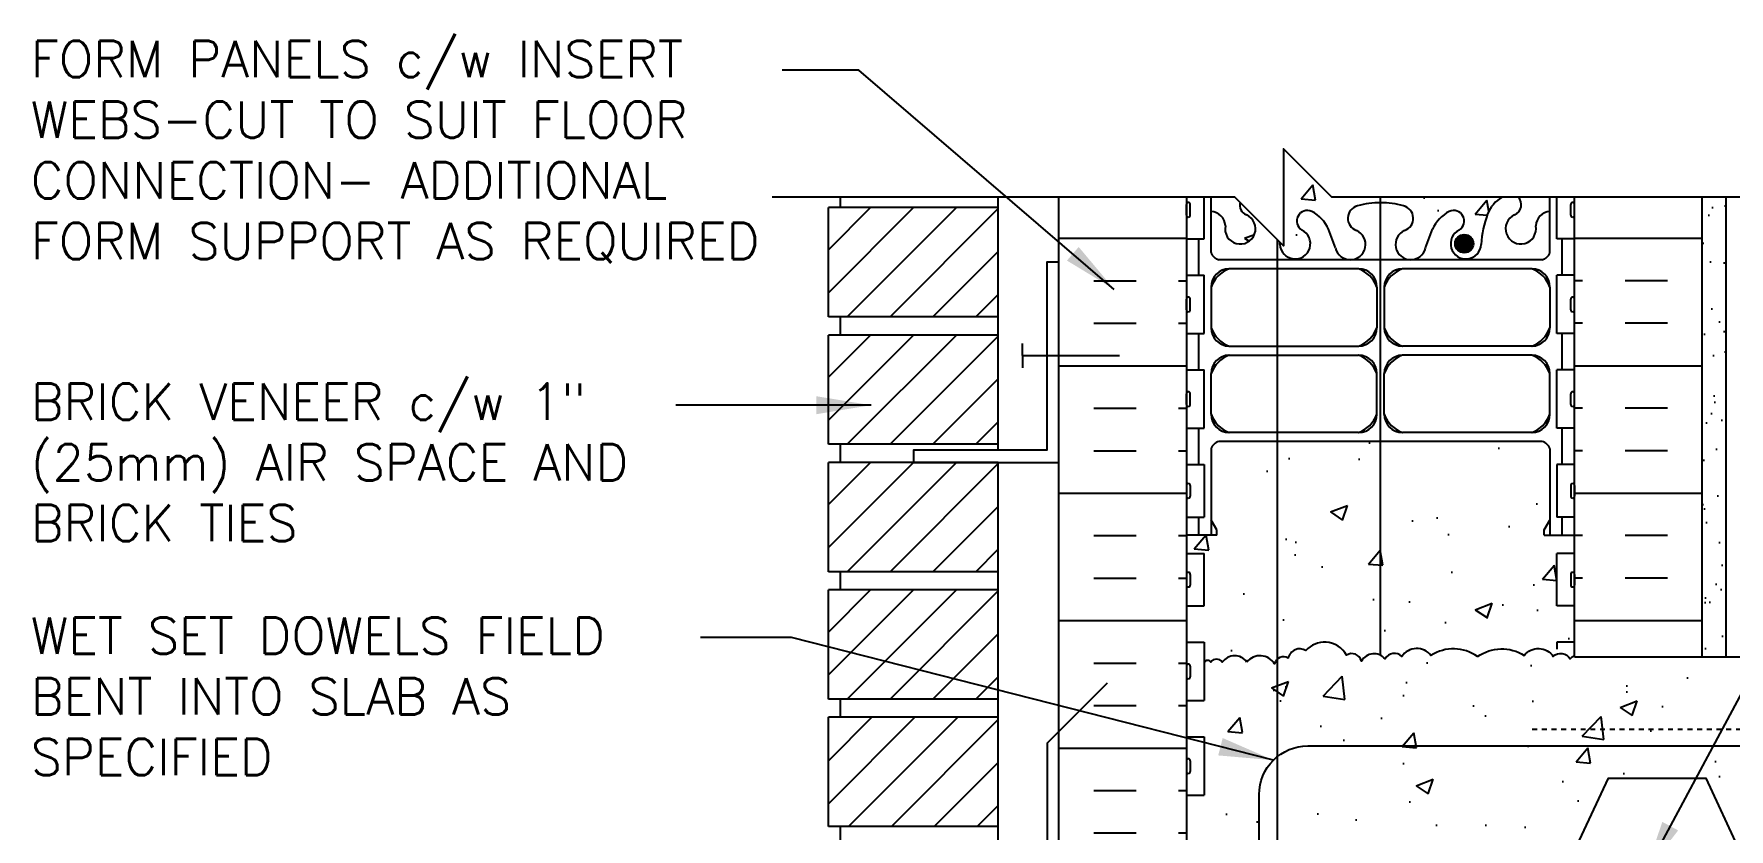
# Model space of a CAD drawing. Header units: inches. Extents: x 168.3 to 220.9, y 161.7 to 230.6.
# Drawn here: x 168.39 to 203.32, y 214.22 to 230.6 of the extents above; entities that cross this region are included whole.
import ezdxf

# ---------------------------------------------------------------- set-up
doc = ezdxf.new("R2010")
doc.units = ezdxf.units.IN
doc.header["$LTSCALE"] = 0.5
doc.header["$MEASUREMENT"] = 0
doc.linetypes.add('HIDDEN2', pattern=[0.1875, 0.125, -0.0625])
for name, color, linetype in [('HATCH', 12, 'Continuous'), ('line25', 2, 'Continuous'), ('LINE3', 3, 'Continuous'), ('LINE50', 5, 'Continuous'), ('LINE9', 9, 'Continuous'), ('TEXT', 4, 'Continuous'), ('Web_Edge', 9, 'Continuous')]:
    doc.layers.add(name, color=color, linetype=linetype)
doc.styles.add('DIM', font='romans.shx', dxfattribs={"width": 0.7})
doc.styles.add('ROMANS', font='romans.shx', dxfattribs={"height": 0.75})
doc.dimstyles.new('ext_12', dxfattribs={"dimscale": 12, "dimtxt": 0.09375, "dimasz": 0.09375, "dimexe": 0.09375, "dimexo": 0.0625, "dimgap": 0.0625, "dimtad": 1, "dimdec": 1, "dimzin": 3, "dimdsep": 46, "dimlunit": 4, "dimtxsty": 'DIM', "dimcen": 0.09, "dimdle": 0.09375, "dimclrt": 4, "dimadec": 0, "dimazin": 0, "dimtfac": 1, "dimtdec": 1, "dimtmove": 2, "dimatfit": 3, "dimfxl": 1, "dimfrac": 2, "dimtolj": 1, "dimtzin": 0, "dimarcsym": 0})
pattern_1 = [(45, (121.02705, 18.4309), (-0.4419417, 0.4419417), [])]

msp = doc.modelspace()

# ---------------------------------------------------------------- hatches: boundary and pattern name
at = {"layer": 'HATCH'}
h = msp.add_hatch(dxfattribs=at)
h.set_pattern_fill('AR-CONC', color=256, scale=0.5)
h.set_pattern_definition([(50, (0, 0), (3.5863, -0.31376), [0.375, -4.125]), (355, (0, 0), (-0.693757, 3.76096), [0.3, -3.3]), (100.4514, (0.299, -0.026), (2.892544, 3.4472), [0.3187, -3.50571]), (46.1842, (0, 1), (5.336207, -0.827596), [0.5625, -6.1875]), (96.6356, (0.4447, 0.931), (4.67331, 4.87059), [0.47805, -5.25857]), (351.1842, (0, 1), (4.67331, 4.87059), [0.45, -4.95]), (21, (0.5, 0.75), (2.984535, -2.013094), [0.375, -4.125]), (326, (0.5, 0.75), (1.216577, 3.62575), [0.3, -3.3]), (71.4514, (0.7487, 0.5822), (4.20111, 1.612656), [0.3187, -3.50571]), (37.5, (0, 0), (0.0607993, 1.6644693), [0, -3.26, 0, -3.35, 0, -3.3125]), (7.5, (0, 0), (1.315348, 1.972059), [0, -1.91, 0, -3.185, 0, -1.2625]), (327.5, (-1.115, 0), (2.669112, -0.1127744), [0, -1.25, 0, -3.9, 0, -5.175]), (317.5, (-1.615, 0), (2.91593, 0.500525), [0, -1.625, 0, -2.59, 0, -3.675])])
h.paths.add_polyline_path([(200.134, 220.275), (199.504, 220.275), (199.504, 220.388), (199.624, 220.588), (199.624, 222.056, 0.268138), (199.463, 222.204), (196.134, 222.204), (196.134, 217.802, -0.10231), (196.23, 217.727, -0.520567), (196.575, 217.776, -0.520567), (197.174, 217.798, -0.310845), (198.134, 217.775, -0.310845), (199.095, 217.798, -0.520567), (199.694, 217.776, -0.520567), (200.039, 217.727, -0.10231), (200.134, 217.802), (200.134, 218.82), (199.769, 218.82), (199.769, 219.9), (200.134, 219.9)])
h.paths.add_polyline_path([(196.134, 222.204), (194.009, 222.204), (194.009, 217.723, -0.33578), (194.234, 217.745, -0.520567), (194.596, 217.9, -0.230831), (195.013, 218.073, -0.258655), (195.435, 217.805, -0.520567), (195.74, 217.684, -0.397108), (196.134, 217.802)])
h.paths.add_polyline_path([(194.009, 222.204), (192.806, 222.204, 0.268156), (192.644, 222.056), (192.644, 220.588), (192.764, 220.388), (192.764, 220.275), (192.134, 220.275), (192.134, 219.9), (192.499, 219.9), (192.499, 218.82), (192.134, 218.82), (192.134, 218.07), (192.499, 218.07), (192.499, 217.652, -0.562908), (192.637, 217.661, -0.520567), (192.874, 217.661, -0.523259), (193.38, 217.663, -0.520567), (193.953, 217.624, -0.157293), (194.009, 217.723)])
h.paths.add_polyline_path([(219.897, 217.773), (200.134, 217.773), (200.134, 217.802, 0.10231), (200.039, 217.727, 0.520567), (199.694, 217.776, 0.520567), (199.095, 217.798, 0.310845), (198.134, 217.775, 0.310845), (197.174, 217.798, 0.520567), (196.575, 217.776, 0.520567), (196.23, 217.727, 0.10231), (196.134, 217.802, 0.397108), (195.74, 217.684, 0.520567), (195.435, 217.805, 0.258655), (195.013, 218.073, 0.230831), (194.596, 217.9, 0.520567), (194.234, 217.745, 0.33578), (194.009, 217.723), (194.009, 213.726), (194.36, 213.726), (194.36, 213.773), (200.134, 213.773), (200.834, 215.273), (202.834, 215.273), (203.533, 213.773), (206.533, 213.773), (207.233, 215.273), (209.233, 215.273), (209.932, 213.773), (212.932, 213.773), (213.632, 215.273), (215.632, 215.273), (216.331, 213.773), (219.331, 213.773), (219.897, 214.986)])
h.paths.add_polyline_path([(194.009, 217.723, 0.157293), (193.953, 217.624, 0.520567), (193.38, 217.663, 0.523259), (192.874, 217.661, 0.520567), (192.637, 217.661, 0.562908), (192.499, 217.652), (192.499, 216.87), (192.134, 216.87), (192.134, 216.12), (192.499, 216.12), (192.499, 214.92), (192.134, 214.92), (192.134, 214.17), (192.499, 214.17), (192.499, 213.726), (193.634, 213.726), (193.634, 214.935, -0.227735), (194.009, 215.715)])
h.paths.add_polyline_path([(194.009, 215.715, 0.227735), (193.634, 214.935), (193.634, 213.726), (194.009, 213.726)], flags=17)
h.paths.add_polyline_path([(196.134, 227.125), (196.134, 227.238), (195.134, 227.238), (194.134, 228.238), (194.134, 226.238), (194.058, 226.314, -0.006773), (194.064, 226.25, 1.629604), (194.535, 226.551, -0.994662), (194.717, 226.946, -0.173075), (195.063, 226.579), (195.206, 226.193, 1.612474), (195.637, 226.552, -0.734872), (195.66, 227.063, -0.068475)])
h.paths.add_polyline_path([(197.552, 226.946, -0.994662), (197.734, 226.551, 1.629604), (198.205, 226.25, -0.069923), (198.342, 226.894, -0.172763), (198.638, 227.238), (196.134, 227.238), (196.134, 227.125, -0.068476), (196.609, 227.063, -0.734872), (196.632, 226.552, 1.612474), (197.063, 226.193), (197.206, 226.579, -0.173075)])
h.paths.add_polyline_path([(199.624, 226.945), (199.624, 227.238), (198.968, 227.238, -0.545976), (198.898, 226.875, 2.087231), (199.331, 226.65, -0.380392)])
h.paths.add_polyline_path([(193.371, 226.875, -0.375729), (193.24, 227.133), (193.134, 227.238), (192.644, 227.238), (192.644, 226.945, -0.380397), (192.937, 226.65, 2.087231)])
h.paths.add_polyline_path([(194.36, 213.726), (194.009, 213.726), (193.634, 213.726), (192.499, 213.726), (192.499, 211.273), (194.36, 211.273)])
h.paths.add_polyline_path([(193.634, 211.013), (192.499, 211.013), (192.499, 211.273), (192.499, 212.97), (192.134, 212.97), (192.134, 211.275), (192.134, 210.516), (192.219, 210.776, -0.6), (192.319, 210.776), (192.368, 210.626), (192.494, 210.626, -0.414214), (192.544, 210.576), (192.544, 210.546), (192.644, 210.546), (192.644, 209.674), (193.634, 209.497)])
h.paths.add_polyline_path([(194.009, 211.013), (193.634, 211.013), (193.634, 209.497), (194.009, 209.43)])
h.paths.add_polyline_path([(195.936, 211.013), (194.009, 211.013), (194.009, 209.43), (195.843, 209.103, -0.013467), (195.936, 209.115)])
h.paths.add_polyline_path([(199.624, 210.546), (199.724, 210.546), (199.724, 210.576, -0.414214), (199.774, 210.626), (199.9, 210.626), (199.949, 210.776, -0.6), (200.049, 210.776), (200.134, 210.516), (200.134, 211.013), (196.436, 211.013), (196.436, 209.101, -0.025125), (196.609, 209.063, -0.201351), (196.773, 208.937), (197.383, 208.828, -0.069113), (197.552, 208.946, -0.682644), (197.842, 208.664, -0.079803), (198.216, 208.37, -0.057125), (198.342, 208.894, -0.21345), (198.734, 209.283, -1), (198.898, 208.875, 2.087231), (199.331, 208.65, -0.380392), (199.624, 208.945)])
h.paths.add_polyline_path([(197.206, 208.579, -0.102733), (197.383, 208.828), (196.773, 208.937, -0.464754), (196.632, 208.552, 1.612474), (197.063, 208.193)])
h.paths.add_polyline_path([(198.206, 208.266, -0.011058), (198.216, 208.37, 0.079803), (197.842, 208.664, -0.157195), (197.755, 208.563, 1.753171)])
h.paths.add_polyline_path([(195.66, 209.063, -0.02665), (195.843, 209.103), (194.009, 209.43), (194.009, 208.615, -0.037375), (194.063, 208.266, 1.753171), (194.514, 208.563, -0.940793), (194.717, 208.946, -0.173075), (195.063, 208.579), (195.206, 208.193, 1.612474), (195.637, 208.552, -0.734872)])
h.paths.add_polyline_path([(194.009, 209.43), (193.634, 209.497), (193.634, 209.236, -0.171127), (193.927, 208.894, -0.030772), (194.009, 208.615)])
h.paths.add_polyline_path([(193.634, 209.497), (192.644, 209.674), (192.644, 208.945, -0.380397), (192.937, 208.65, 2.087231), (193.371, 208.875, -1), (193.535, 209.283, -0.040832), (193.634, 209.236)])
h.paths.add_polyline_path([(197.418, 204.204), (194.009, 204.204), (194.009, 200.346), (197.418, 200.346)])
h.paths.add_polyline_path([(197.418, 204.204), (197.418, 200.346), (199.463, 200.346, 0.268138), (199.624, 200.494), (199.624, 201.963), (199.504, 202.163), (199.504, 202.275), (199.504, 202.388), (199.624, 202.588), (199.624, 204.056, 0.268138), (199.463, 204.204)])
h.paths.add_polyline_path([(194.009, 204.204), (192.806, 204.204, 0.268156), (192.644, 204.056), (192.644, 202.588), (192.764, 202.388), (192.764, 202.275), (192.764, 202.163), (192.644, 201.963), (192.644, 200.494, 0.268156), (192.806, 200.346), (194.009, 200.346)])
h.paths.add_polyline_path([(193.927, 195.656, -0.21345), (193.535, 195.267, -1), (193.371, 195.676, 2.087231), (192.937, 195.901, -0.380397), (192.644, 195.605), (192.644, 194.004), (192.544, 194.004), (192.544, 193.974, -0.414214), (192.494, 193.924), (192.368, 193.924), (192.319, 193.774, -0.6), (192.219, 193.774), (192.134, 194.035), (192.134, 193.275), (192.134, 191.241, 0.088416), (192.28, 191.143), (192.37, 191.143), (192.37, 191.102, -0.249069), (192.48, 190.895), (192.48, 190.827, -0.414214), (192.418, 190.765), (192.37, 190.765), (192.37, 190.695), (192.475, 190.695, 0.085348), (192.805, 190.77, -0.669601), (192.937, 190.65, 2.087231), (193.371, 190.875, -1), (193.535, 191.283, -0.21345), (193.927, 190.894, -0.069923), (194.064, 190.25, 1.702394), (194.514, 190.563, -0.940793), (194.717, 190.946, -0.173075), (195.063, 190.579), (195.206, 190.193, 1.612474), (195.637, 190.552, -0.734872), (195.66, 191.063, -0.068475), (196.134, 191.125, -0.068475), (196.609, 191.063, -0.734872), (196.632, 190.552, 1.612474), (197.063, 190.193), (197.206, 190.579, -0.118491), (197.418, 190.859), (197.418, 195.692, -0.118489), (197.206, 195.971), (197.063, 196.358, 1.612474), (196.632, 195.998, -0.734872), (196.609, 195.487, -0.068475), (196.134, 195.425, -0.068475), (195.66, 195.487, -0.734872), (195.637, 195.998, 1.612474), (195.206, 196.358), (195.063, 195.971, -0.173075), (194.717, 195.604, -0.940793), (194.514, 195.988, 1.702394), (194.064, 196.3, -0.069923)])
h.paths.add_polyline_path([(196.946, 190.265, -1), (196.571, 190.265, -1)], flags=16)
h.paths.add_polyline_path([(200.134, 194.035), (200.049, 193.774, -0.6), (199.949, 193.774), (199.9, 193.924), (199.774, 193.924, -0.414214), (199.724, 193.974), (199.724, 194.004), (199.624, 194.004), (199.624, 195.605, -0.380392), (199.331, 195.901, 2.087231), (198.898, 195.676, -1), (198.734, 195.267, -0.21345), (198.342, 195.656, -0.069923), (198.205, 196.3, 1.702394), (197.755, 195.988, -0.940793), (197.552, 195.604, -0.053489), (197.418, 195.692), (197.418, 190.859, -0.053487), (197.552, 190.946, -0.940793), (197.755, 190.563, 1.702394), (198.205, 190.25, -0.069923), (198.342, 190.894, -0.21345), (198.734, 191.283, -1), (198.898, 190.875, 2.087231), (199.331, 190.65, -0.669601), (199.464, 190.77, 0.085348), (199.793, 190.695), (199.898, 190.695), (199.898, 190.765), (199.851, 190.765, -0.414214), (199.788, 190.827), (199.788, 190.895, -0.249069), (199.898, 191.102), (199.898, 191.143), (199.988, 191.143, 0.088416), (200.134, 191.241), (200.134, 193.275)])
edge = h.paths.add_edge_path()
edge.add_arc((197.206, 185.429), 2.984, 85.9337, 90.0995)
edge.add_line((197.201, 188.413), (196.134, 188.429))
edge.add_line((196.134, 188.429), (195.068, 188.413))
edge.add_arc((195.063, 185.429), 2.984, 89.9005, 100.7454)
edge.add_spline(control_points=[(194.506, 188.36), (193.069, 188.04)], knot_values=[0, 0, 1, 1], degree=1, periodic=0)
edge.add_arc((193.276, 187.326), 0.743, 106.1893, 147.2081)
edge.add_arc((192.353, 187.937), 0.364, 289.6613, 325.0225, ccw=False)
edge.add_line((192.475, 187.595), (192.37, 187.595))
edge.add_line((192.37, 187.595), (192.37, 187.525))
edge.add_line((192.37, 187.525), (192.418, 187.525))
edge.add_arc((192.418, 187.462), 0.0625, 0, 90, ccw=False)
edge.add_line((192.48, 187.462), (192.48, 187.395))
edge.add_arc((192.23, 187.395), 0.25, 304.0558, 360, ccw=False)
edge.add_line((192.37, 187.188), (192.37, 187.146))
edge.add_line((192.37, 187.146), (192.28, 187.146))
edge.add_arc((192.48, 186.688), 0.5, 113.5782, 133.7891)
edge.add_line((192.134, 187.048), (192.134, 184.275))
edge.add_line((192.134, 184.275), (195.333, 184.275))
edge.add_line((195.333, 184.275), (196.333, 183.275))
edge.add_line((196.333, 183.275), (196.333, 185.275))
edge.add_line((196.333, 185.275), (197.333, 184.275))
edge.add_line((197.333, 184.275), (197.418, 184.275))
edge.add_line((197.418, 184.275), (197.418, 188.405))
edge = h.paths.add_edge_path()
edge.add_arc((199.788, 186.688), 0.5, 46.2109, 66.4218)
edge.add_line((199.988, 187.146), (199.898, 187.146))
edge.add_line((199.898, 187.146), (199.898, 187.188))
edge.add_arc((200.038, 187.395), 0.25, 180, 235.9442, ccw=False)
edge.add_line((199.788, 187.395), (199.788, 187.462))
edge.add_arc((199.851, 187.462), 0.0625, 90, 180, ccw=False)
edge.add_line((199.851, 187.525), (199.898, 187.525))
edge.add_line((199.898, 187.525), (199.898, 187.595))
edge.add_line((199.898, 187.595), (199.793, 187.595))
edge.add_arc((199.916, 187.937), 0.364, 214.9775, 250.3387, ccw=False)
edge.add_arc((198.993, 187.326), 0.743, 32.7919, 73.8107)
edge.add_spline(control_points=[(199.2, 188.04), (197.762, 188.36)], knot_values=[0, 0, 1, 1], degree=1, periodic=0)
edge.add_arc((197.206, 185.429), 2.984, 79.2546, 85.9337)
edge.add_line((197.418, 188.405), (197.418, 184.275))
edge.add_line((197.418, 184.275), (200.134, 184.275))
edge.add_line((200.134, 184.275), (200.134, 187.048))
h = msp.add_hatch(dxfattribs=at)
h.set_pattern_fill('ANSI31', color=256, scale=5, style=0)
h.set_pattern_definition([(45, (121.02705, 26.3059), (-0.4419417, 0.4419417), [])])
h.paths.add_polyline_path([(188.259, 227.025), (184.759, 227.025), (184.759, 224.775), (188.259, 224.775)])
h = msp.add_hatch(dxfattribs=at)
h.set_pattern_fill('INSUL', color=256, scale=7, style=0)
h.set_pattern_definition([(0, (-2734.0272, -185.7343), (0, 2.625), []), (0, (-2734.0272, -184.8593), (0, 2.625), [0.875, -0.875]), (0, (-2734.0272, -183.9843), (0, 2.625), [0.875, -0.875])])
h.paths.add_polyline_path([(192.134, 227.113), (192.009, 227.238), (189.509, 227.238), (189.509, 211.275), (189.947, 211.275), (189.947, 211.775), (191.447, 211.775), (191.447, 211.275), (192.134, 211.275)])
h = msp.add_hatch(dxfattribs=at)
h.set_pattern_fill('INSUL', color=256, scale=7, style=0)
h.set_pattern_definition([(180, (3126.296, -185.7343), (0, 2.625), []), (180, (3126.296, -184.8593), (0, 2.625), [0.875, -0.875]), (180, (3126.296, -183.9843), (0, 2.625), [0.875, -0.875])])
h.paths.add_polyline_path([(200.134, 217.773), (202.759, 217.773), (202.759, 227.238), (200.134, 227.238)])
h = msp.add_hatch(dxfattribs=at)
h.set_pattern_fill('AR-SAND', color=256, scale=0.5, style=0)
h.set_pattern_definition([(37.5, (123.02705, 18.4309), (-0.0314967, 0.963412), [0, -0.76, 0, -0.85, 0, -0.8125]), (7.5, (123.027, 18.4309), (0.884888, 1.411073), [0, -0.41, 0, -0.685, 0, -0.2625]), (327.5, (122.41205, 18.4309), (1.557071, 0.0028295), [0, -0.25, 0, -0.9, 0, -1.175]), (317.5, (122.412, 18.4309), (1.503063, 0.438838), [0, -0.125, 0, -0.59, 0, -0.675])])
h.paths.add_polyline_path([(203.259, 227.238), (202.759, 227.238), (202.759, 217.773), (203.259, 217.773)])
h = msp.add_hatch(dxfattribs=at)
h.set_pattern_fill('ANSI31', color=256, scale=5, style=0)
h.set_pattern_definition([(45, (121.02705, 23.6809), (-0.4419417, 0.4419417), [])])
h.paths.add_polyline_path([(188.259, 224.4), (184.759, 224.4), (184.759, 222.15), (188.259, 222.15)])
h = msp.add_hatch(dxfattribs=at)
h.set_pattern_fill('ANSI31', color=256, scale=5, style=0)
h.set_pattern_definition([(45, (121.02705, 21.0559), (-0.4419417, 0.4419417), [])])
h.paths.add_polyline_path([(188.259, 221.775), (184.759, 221.775), (184.759, 219.525), (188.259, 219.525)])
h = msp.add_hatch(dxfattribs=at)
h.set_pattern_fill('ANSI31', color=256, scale=5, style=0)
h.set_pattern_definition(pattern_1)
h.paths.add_polyline_path([(188.259, 219.15), (184.759, 219.15), (184.759, 216.9), (188.259, 216.9)])
h = msp.add_hatch(dxfattribs=at)
h.set_pattern_fill('ANSI31', color=256, scale=5, style=0)
h.set_pattern_definition(pattern_1)
h.paths.add_polyline_path([(188.259, 214.275), (188.259, 216.525), (184.759, 216.525), (184.759, 214.275)])
at = {"layer": 'LINE3'}
msp.add_hatch(color=256, dxfattribs=at).paths.add_polyline_path([(197.672, 226.281, 1), (198.047, 226.281, 1)])

# ---------------------------------------------------------------- linework, layer by layer
at = {"layer": 'HATCH'}
for points in [[(195.013, 218.073, 0.230831), (194.596, 217.9, 0.520567), (194.234, 217.745, 0.520567), (193.953, 217.624, 0.520567), (193.38, 217.663, 0.166585)], [(198.134, 217.775, 0.310845), (197.174, 217.798, 0.520567), (196.575, 217.776, 0.520567), (196.23, 217.727, 0.520567), (195.74, 217.684, 0.520567), (195.435, 217.805, 0.258655), (195.013, 218.073, 0.132818)], [(198.134, 217.775, -0.310845), (199.095, 217.798, -0.520567), (199.694, 217.776, -0.520567), (200.039, 217.727, -0.10231), (200.134, 217.802, -0.10231)], [(193.38, 217.663, 0.523259), (192.874, 217.661, 0.520567), (192.637, 217.661, 0.520567), (192.505, 217.661)]]:
    msp.add_lwpolyline(points, format="xyb", dxfattribs=at)
at = {"layer": 'line25'}
for p, q in [((184.759, 224.775), (184.759, 227.025)), ((188.259, 227.025), (184.759, 227.025)), ((185.009, 227.025), (185.009, 227.238)), ((188.259, 222.025), (188.259, 227.238)), ((192.134, 227.238), (192.134, 211.275)), ((192.499, 226.38), (192.499, 227.238)), ((199.769, 226.38), (199.769, 227.238)), ((200.134, 217.773), (200.134, 227.238)), ((192.134, 226.38), (192.499, 226.38)), ((200.134, 226.38), (199.769, 226.38)), ((192.134, 225.63), (192.499, 225.63)), ((192.499, 224.43), (192.499, 225.63)), ((200.134, 225.63), (199.769, 225.63)), ((199.769, 224.43), (199.769, 225.63)), ((188.259, 224.775), (184.759, 224.775)), ((185.009, 224.4), (185.009, 224.775)), ((184.759, 222.15), (184.759, 224.4)), ((188.259, 224.4), (184.759, 224.4)), ((192.134, 224.43), (192.499, 224.43)), ((200.134, 224.43), (199.769, 224.43)), ((192.134, 223.68), (192.499, 223.68)), ((192.499, 222.48), (192.499, 223.68)), ((200.134, 223.68), (199.769, 223.68)), ((199.769, 222.48), (199.769, 223.68)), ((188.259, 222.15), (184.759, 222.15)), ((185.009, 221.775), (185.009, 222.15)), ((192.134, 222.48), (192.499, 222.48)), ((200.134, 222.48), (199.769, 222.48)), ((184.759, 219.525), (184.759, 221.775)), ((188.259, 221.775), (184.759, 221.775)), ((188.259, 211.275), (188.259, 221.775)), ((192.134, 221.73), (192.499, 221.73)), ((192.499, 221.73), (192.499, 220.65)), ((200.134, 221.73), (199.769, 221.73)), ((199.769, 221.73), (199.769, 220.65)), ((192.134, 220.65), (192.499, 220.65)), ((200.134, 220.65), (199.769, 220.65)), ((192.134, 220.15), (192.134, 211.275)), ((192.134, 219.9), (192.499, 219.9)), ((192.499, 218.82), (192.499, 219.9)), ((200.134, 219.9), (199.769, 219.9)), ((199.769, 218.82), (199.769, 219.9)), ((188.259, 219.525), (184.759, 219.525)), ((185.009, 219.15), (185.009, 219.525)), ((185.009, 219.15), (185.009, 219.525)), ((184.759, 216.9), (184.759, 219.15)), ((188.259, 219.15), (184.759, 219.15)), ((192.134, 218.82), (192.499, 218.82)), ((200.134, 218.82), (199.769, 218.82)), ((192.134, 218.07), (192.499, 218.07)), ((192.499, 218.07), (192.499, 216.87)), ((200.134, 218.07), (199.769, 218.07)), ((199.769, 218.07), (199.769, 217.926)), ((200.134, 217.773), (219.897, 217.773)), ((188.259, 216.9), (184.759, 216.9)), ((185.009, 216.525), (185.009, 216.9)), ((192.134, 216.87), (192.499, 216.87)), ((184.759, 214.275), (184.759, 216.525)), ((188.259, 216.525), (184.759, 216.525)), ((192.134, 216.12), (192.499, 216.12)), ((192.499, 216.12), (192.499, 214.92)), ((192.134, 214.92), (192.499, 214.92)), ((188.259, 214.275), (184.759, 214.275)), ((185.009, 213.9), (185.009, 214.275))]:
    msp.add_line(p, q, dxfattribs=at)
at = {"layer": 'line25', "color": 192}
msp.add_lwpolyline([(200.134, 213.773), (200.834, 215.273), (202.834, 215.273), (203.533, 213.773)], dxfattribs=at)
at = {"layer": 'LINE3'}
for p, q in [((196.134, 217.802), (196.134, 227.238)), ((194.009, 213.726), (194.009, 226.363))]:
    msp.add_line(p, q, dxfattribs=at)
at = {"layer": 'LINE3', "linetype": 'Continuous'}
msp.add_lwpolyline([(193.634, 213.726), (193.634, 214.935, -0.414214), (194.634, 215.935), (209.013, 215.935)], format="xyb", dxfattribs=at)
at = {"layer": 'LINE3'}
msp.add_circle((197.859, 226.281), 0.188, dxfattribs=at)
at = {"layer": 'LINE50'}
for p, q in [((189.509, 211.275), (189.509, 227.238)), ((202.759, 217.773), (202.759, 227.238))]:
    msp.add_line(p, q, dxfattribs=at)
at = {"layer": 'LINE9'}
for p, q in [((192.134, 226.87), (192.134, 227.09)), ((192.134, 227.035), (192.134, 227.035)), ((192.174, 227.13), (192.174, 227.13)), ((192.214, 226.87), (192.214, 227.09)), ((200.054, 226.87), (200.054, 227.09)), ((200.094, 227.13), (200.094, 227.13)), ((200.134, 226.87), (200.134, 227.09)), ((200.134, 227.035), (200.134, 227.035)), ((203.259, 217.773), (203.259, 227.238)), ((192.134, 226.925), (192.134, 226.925)), ((192.174, 226.83), (192.174, 226.83)), ((200.094, 226.83), (200.094, 226.83)), ((200.134, 226.925), (200.134, 226.925)), ((192.134, 224.92), (192.134, 225.14)), ((192.134, 225.085), (192.134, 225.085)), ((192.134, 224.975), (192.134, 224.975)), ((192.174, 225.18), (192.174, 225.18)), ((192.214, 224.92), (192.214, 225.14)), ((200.054, 224.92), (200.054, 225.14)), ((200.094, 225.18), (200.094, 225.18)), ((200.134, 224.92), (200.134, 225.14)), ((200.134, 225.085), (200.134, 225.085)), ((200.134, 224.975), (200.134, 224.975)), ((192.174, 224.88), (192.174, 224.88)), ((200.094, 224.88), (200.094, 224.88)), ((188.759, 223.976), (188.759, 224.226)), ((188.759, 223.976), (188.759, 223.726)), ((188.759, 223.976), (190.759, 223.976)), ((192.134, 222.97), (192.134, 223.19)), ((192.174, 223.23), (192.174, 223.23)), ((192.214, 222.97), (192.214, 223.19)), ((200.054, 222.97), (200.054, 223.19)), ((200.094, 223.23), (200.094, 223.23)), ((200.134, 222.97), (200.134, 223.19)), ((192.134, 223.135), (192.134, 223.135)), ((192.134, 223.025), (192.134, 223.025)), ((192.174, 222.93), (192.174, 222.93)), ((200.094, 222.93), (200.094, 222.93)), ((200.134, 223.135), (200.134, 223.135)), ((200.134, 223.025), (200.134, 223.025)), ((192.134, 221.3), (192.134, 221.08)), ((192.134, 221.245), (192.134, 221.245)), ((192.134, 221.135), (192.134, 221.135)), ((192.174, 221.34), (192.174, 221.34)), ((192.214, 221.3), (192.214, 221.08)), ((200.054, 221.3), (200.054, 221.08)), ((200.094, 221.34), (200.094, 221.34)), ((200.134, 221.3), (200.134, 221.08)), ((200.134, 221.245), (200.134, 221.245)), ((200.134, 221.135), (200.134, 221.135)), ((192.174, 221.04), (192.174, 221.04)), ((200.094, 221.04), (200.094, 221.04)), ((192.134, 219.47), (192.134, 219.25)), ((192.134, 219.415), (192.134, 219.415)), ((192.174, 219.51), (192.174, 219.51)), ((192.214, 219.47), (192.214, 219.25)), ((200.054, 219.47), (200.054, 219.25)), ((200.094, 219.51), (200.094, 219.51)), ((200.134, 219.47), (200.134, 219.25)), ((200.134, 219.415), (200.134, 219.415)), ((192.134, 219.305), (192.134, 219.305)), ((192.174, 219.21), (192.174, 219.21)), ((200.094, 219.21), (200.094, 219.21)), ((200.134, 219.305), (200.134, 219.305)), ((192.174, 217.62), (192.174, 217.62)), ((192.134, 217.58), (192.134, 217.36)), ((192.134, 217.525), (192.134, 217.525)), ((192.134, 217.415), (192.134, 217.415)), ((192.174, 217.32), (192.174, 217.32)), ((192.214, 217.58), (192.214, 217.36)), ((189.275, 216.002), (190.509, 217.237)), ((189.275, 211.48), (189.275, 216.002)), ((192.134, 215.63), (192.134, 215.41)), ((192.134, 215.575), (192.134, 215.575)), ((192.174, 215.67), (192.174, 215.67)), ((192.214, 215.63), (192.214, 215.41)), ((192.134, 215.465), (192.134, 215.465)), ((192.174, 215.37), (192.174, 215.37))]:
    msp.add_line(p, q, dxfattribs=at)
at = {"layer": 'LINE9', "linetype": 'HIDDEN2'}
msp.add_line((199.259, 216.281), (219.897, 216.281), dxfattribs=at)
at = {"layer": 'LINE9'}
msp.add_lwpolyline([(204.667, 227.238), (195.134, 227.238), (194.134, 228.238), (194.134, 226.238), (193.134, 227.238), (183.602, 227.238)], dxfattribs=at)
at = {"layer": 'LINE9', "color": 9}
msp.add_lwpolyline([(189.509, 225.9), (189.259, 225.9), (189.259, 222.025), (186.509, 222.025), (186.509, 221.775), (189.509, 221.775)], close=True, dxfattribs=at)
at = {"layer": 'LINE9'}
for centre, start, end in [((192.174, 227.09), 90, 180), ((192.174, 227.09), 360, 90), ((200.094, 227.09), 90, 180), ((200.094, 227.09), 0, 90), ((192.174, 226.87), 180, 270), ((192.174, 226.87), 270, 0), ((200.094, 226.87), 180, 270), ((200.094, 226.87), 270, 0), ((192.174, 225.14), 90, 180), ((192.174, 225.14), 360, 90), ((200.094, 225.14), 90, 180), ((200.094, 225.14), 0, 90), ((192.174, 224.92), 180, 270), ((192.174, 224.92), 270, 0), ((200.094, 224.92), 180, 270), ((200.094, 224.92), 270, 0), ((192.174, 223.19), 90, 180), ((192.174, 223.19), 360, 90), ((200.094, 223.19), 90, 180), ((200.094, 223.19), 0, 90), ((192.174, 222.97), 180, 270), ((192.174, 222.97), 270, 0), ((200.094, 222.97), 180, 270), ((200.094, 222.97), 270, 0), ((192.174, 221.3), 90, 180), ((192.174, 221.3), 0, 90), ((200.094, 221.3), 90, 180), ((200.094, 221.3), 360, 90), ((192.174, 221.08), 180, 270), ((192.174, 221.08), 270, 0), ((200.094, 221.08), 180, 270), ((200.094, 221.08), 270, 0), ((192.174, 219.47), 90, 180), ((192.174, 219.47), 0, 90), ((200.094, 219.47), 90, 180), ((200.094, 219.47), 360, 90), ((192.174, 219.25), 180, 270), ((192.174, 219.25), 270, 0), ((200.094, 219.25), 180, 270), ((200.094, 219.25), 270, 0), ((192.174, 217.58), 90, 180), ((192.174, 217.58), 0, 90), ((192.174, 217.36), 180, 270), ((192.174, 217.36), 270, 0), ((192.174, 215.63), 90, 180), ((192.174, 215.63), 0, 90), ((192.174, 215.41), 180, 270), ((192.174, 215.41), 270, 0)]:
    msp.add_arc(centre, 0.04, start, end, dxfattribs=at)
at = {"layer": 'Web_Edge'}
for p, q in [((192.644, 226.1), (192.644, 227.238)), ((199.624, 226.1), (199.624, 227.238)), ((195.206, 226.193), (195.063, 226.579)), ((197.063, 226.193), (197.206, 226.579)), ((199.463, 225.952), (192.806, 225.952)), ((195.683, 225.764), (193.019, 225.764)), ((199.249, 225.764), (196.586, 225.764)), ((192.644, 225.389), (192.644, 224.548)), ((196.058, 225.389), (196.058, 224.548)), ((196.211, 225.39), (196.211, 224.549)), ((199.624, 225.389), (199.624, 224.548)), ((193.019, 224.173), (195.683, 224.173)), ((193.019, 223.983), (195.683, 223.983)), ((199.249, 224.173), (196.586, 224.173)), ((199.249, 223.983), (196.586, 223.983)), ((192.644, 222.767), (192.644, 223.608)), ((196.058, 222.767), (196.058, 223.608)), ((196.211, 222.766), (196.211, 223.607)), ((199.624, 222.767), (199.624, 223.608)), ((199.463, 222.204), (192.806, 222.204)), ((195.683, 222.392), (193.019, 222.392)), ((199.249, 222.392), (196.586, 222.392)), ((192.644, 222.056), (192.644, 220.275)), ((199.624, 222.056), (199.624, 220.275)), ((192.764, 220.388), (192.644, 220.588)), ((192.764, 220.388), (192.644, 220.588)), ((192.764, 220.275), (192.764, 220.388)), ((192.764, 220.275), (192.764, 220.388)), ((199.504, 220.388), (199.624, 220.588)), ((199.504, 220.388), (199.624, 220.588)), ((199.504, 220.275), (199.504, 220.388)), ((199.504, 220.275), (199.504, 220.388)), ((192.754, 220.275), (192.134, 220.275)), ((192.764, 220.275), (192.134, 220.275)), ((199.504, 220.275), (200.134, 220.275)), ((199.514, 220.275), (200.134, 220.275))]:
    msp.add_line(p, q, dxfattribs=at)
for points in [[(192.394, 225.63), (192.394, 226.38)], [(199.874, 225.63), (199.874, 226.38)], [(192.394, 223.68), (192.394, 224.43)], [(199.874, 223.68), (199.874, 224.43)], [(192.394, 221.73), (192.394, 222.48)], [(199.874, 221.73), (199.874, 222.48)], [(192.394, 220.275), (192.394, 220.65)], [(199.874, 220.275), (199.874, 220.65)]]:
    msp.add_lwpolyline(points, dxfattribs=at)
for centre, radius, start, end in [((193.453, 227.079), 0.22, 165.8256, 248.1963), ((195.729, 226.804), 0.268, 104.7892, 250.0338), ((196.123, 225.371), 1.754, 89.6229, 105.2918), ((196.146, 225.371), 1.754, 74.7082, 90.3771), ((196.54, 226.804), 0.268, 289.9662, 75.2108), ((198.973, 226.65), 0.677, 119.6687, 158.8761), ((198.816, 227.079), 0.22, 291.8037, 46.3377), ((192.625, 226.633), 0.313, 3.1389, 86.4456), ((193.245, 226.588), 0.314, 168.5886, 66.1916), ((194.627, 226.748), 0.217, 65.5264, 238.537), ((194.376, 226.278), 0.75, 23.6938, 62.9705), ((197.893, 226.278), 0.75, 117.0295, 156.3062), ((197.642, 226.748), 0.217, 301.463, 114.4736), ((200.564, 226.085), 2.365, 159.9985, 175.6105), ((199.024, 226.588), 0.314, 113.8084, 11.4114), ((199.644, 226.633), 0.313, 93.5554, 176.8611), ((194.376, 226.281), 0.314, 182.7357, 63.9348), ((195.511, 226.265), 0.314, 193.4146, 66.1916), ((196.758, 226.265), 0.314, 113.8084, 346.5854), ((197.893, 226.281), 0.314, 116.0652, 357.2643), ((192.853, 226.165), 0.219, 197.3882, 257.4322), ((191.705, 226.085), 2.365, 4.3895, 5.5546), ((199.416, 226.165), 0.219, 282.5678, 342.6083), ((193.226, 225.182), 0.617, 109.5682, 160.4318), ((193.019, 225.389), 0.375, 90, 180), ((195.476, 225.182), 0.617, 19.5682, 70.4318), ((195.683, 225.389), 0.375, 360, 90), ((196.792, 225.182), 0.617, 109.5682, 160.4318), ((196.586, 225.389), 0.375, 90, 180), ((199.043, 225.182), 0.617, 19.5682, 70.4318), ((199.249, 225.389), 0.375, 360, 90), ((193.226, 224.755), 0.617, 199.5682, 250.4318), ((193.019, 224.548), 0.375, 180, 270), ((195.476, 224.755), 0.617, 289.5682, 340.4318), ((195.683, 224.548), 0.375, 270, 0), ((196.792, 224.755), 0.617, 199.5682, 250.4318), ((196.586, 224.548), 0.375, 180, 270), ((199.043, 224.755), 0.617, 289.5682, 340.4318), ((199.249, 224.548), 0.375, 270, 0), ((193.226, 223.401), 0.617, 109.5682, 160.4318), ((193.019, 223.608), 0.375, 90, 180), ((195.476, 223.401), 0.617, 19.5682, 70.4318), ((195.683, 223.608), 0.375, 360, 90), ((196.792, 223.401), 0.617, 109.5682, 160.4318), ((196.586, 223.608), 0.375, 90, 180), ((199.043, 223.401), 0.617, 19.5682, 70.4318), ((199.249, 223.608), 0.375, 360, 90), ((193.226, 222.974), 0.617, 199.5682, 250.4318), ((193.019, 222.767), 0.375, 180, 270), ((195.476, 222.974), 0.617, 289.5682, 340.4318), ((195.683, 222.767), 0.375, 270, 0), ((196.792, 222.974), 0.617, 199.5682, 250.4318), ((196.586, 222.767), 0.375, 180, 270), ((199.043, 222.974), 0.617, 289.5682, 340.4318), ((199.249, 222.767), 0.375, 270, 0), ((192.853, 221.991), 0.219, 102.5678, 162.612), ((199.416, 221.991), 0.219, 17.3917, 77.4322)]:
    msp.add_arc(centre, radius, start, end, dxfattribs=at)

# ---------------------------------------------------------------- texts
at = {"layer": 'TEXT', "char_height": 0.75, "attachment_point": 1, "style": 'ROMANS'}
for s, insert, width in [('FORM PANELS c/w INSERT WEBS-CUT TO SUIT FLOOR CONNECTION- ADDITIONAL FORM SUPPORT AS REQUIRED', (168.326, 230.46), 16.66856), ('BRICK VENEER c/w 1" (25mm) AIR SPACE AND BRICK TIES', (168.326, 223.402), 13.68504), ('WET SET DOWELS FIELD BENT INTO SLAB AS SPECIFIED', (168.326, 218.584), 13.68504)]:
    msp.add_mtext(s, dxfattribs=dict(at, insert=insert, width=width))

# ---------------------------------------------------------------- leaders
at = {"layer": 'TEXT'}
for points in [[(190.649, 225.341), (185.386, 229.857), (183.804, 229.857)], [(201.572, 213.292), (207.251, 223.881), (210.341, 223.881)], [(185.637, 222.954), (182.553, 222.954), (181.617, 222.954)], [(193.927, 215.642), (183.997, 218.168), (182.124, 218.168)]]:
    msp.add_leader(points, dimstyle='ext_12', override={"dimgap": 0.0625, "dimtad": 0}, dxfattribs=at)

doc.saveas('drawing.dxf')
